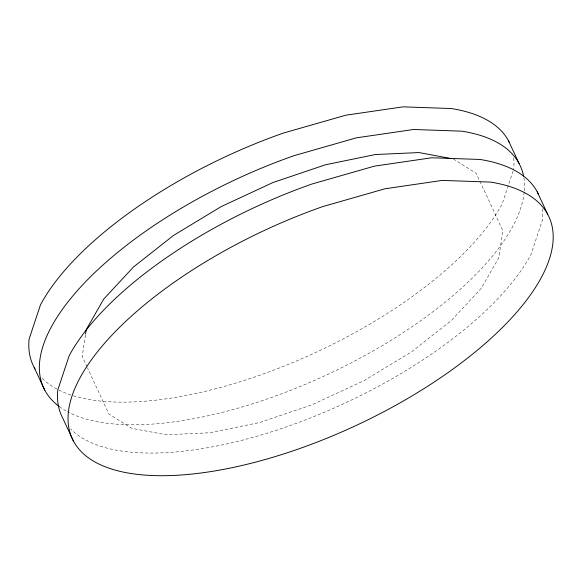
<?xml version="1.0" encoding="UTF-8"?>
<svg xmlns="http://www.w3.org/2000/svg" width="582" height="582" viewBox="0 0 582 582"><rect width="100%" height="100%" fill="white"/><g stroke="black" fill="none" stroke-linecap="round" stroke-linejoin="round"><path stroke-width="0.44" stroke-dasharray="2.91 2.18" d="M85.445 334.956L82.237 356.424L87.104 367.089M513.113 171.021L502.281 203.62A262.904 107.772 -25 0 1 306.787 356.511A262.904 107.772 -25 0 1 71.804 395.309M453.356 158.981L476.192 173.341L493.078 209.564L502.826 230.887L498.81 257.724L481.314 288.243L451.53 320.369L411.489 351.906L363.91 380.701L312.047 404.81L259.427 422.568L209.636 432.782L166.074 434.747L131.699 428.33L108.87 413.969L87.482 367.904M513.688 157.911A262.904 107.772 -25 0 1 513.666 169.362M70.946 395.025A262.904 107.772 -25 0 1 57.596 389.431M56.891 389.06A262.904 107.772 -25 0 1 41.329 377.376M523.88 177.808A262.904 107.772 -25 0 1 524.309 191.02M524.222 192.002A262.904 107.772 -25 0 1 334.424 371.243A262.904 107.772 -25 0 1 67.454 411.692M66.072 410.936A262.904 107.772 -25 0 1 60.288 407.276M542.366 208.836A262.904 107.772 -25 0 1 542.344 220.287L530.959 254.538A262.904 107.772 -25 0 1 302.385 421.062A262.904 107.772 -25 0 1 70.633 428.949"/><path stroke-width="0.87" d="M85.576 334.061L86.245 329.587L103.742 299.068L133.525 266.949L173.567 235.412L221.145 206.61L273.009 182.508L325.629 164.742L375.419 154.528L418.982 152.564L451.588 158.653M537.215 191.813L547.778 214.452M508.537 140.888L519.093 163.527M73.463 441.112A262.904 107.772 -25 0 1 322.712 206.603L385.008 188.772L442.233 180.413L490.488 182.093A262.904 107.772 -25 0 1 421.281 390.296A262.904 107.772 -25 0 1 73.463 441.112L62.907 418.473A262.904 107.772 -25 0 1 57.778 389.998L69.163 355.748A262.904 107.772 -25 0 1 312.156 183.963L374.452 166.132L431.677 157.773L479.932 159.453A262.904 107.772 -25 0 1 538.386 194.162M34.222 367.548L44.785 390.187M35.058 369.024A262.904 107.772 -25 0 1 29.1 339.073L40.485 304.822A262.904 107.772 -25 0 1 283.478 133.038L345.773 115.207L402.999 106.848L451.254 108.528A262.904 107.772 -25 0 1 509.337 142.445M59.51 406.716A262.904 107.772 -25 0 1 294.034 155.678L356.33 137.847L413.555 129.488L461.81 131.168A262.904 107.772 -25 0 1 523.553 176.019"/></g></svg>
